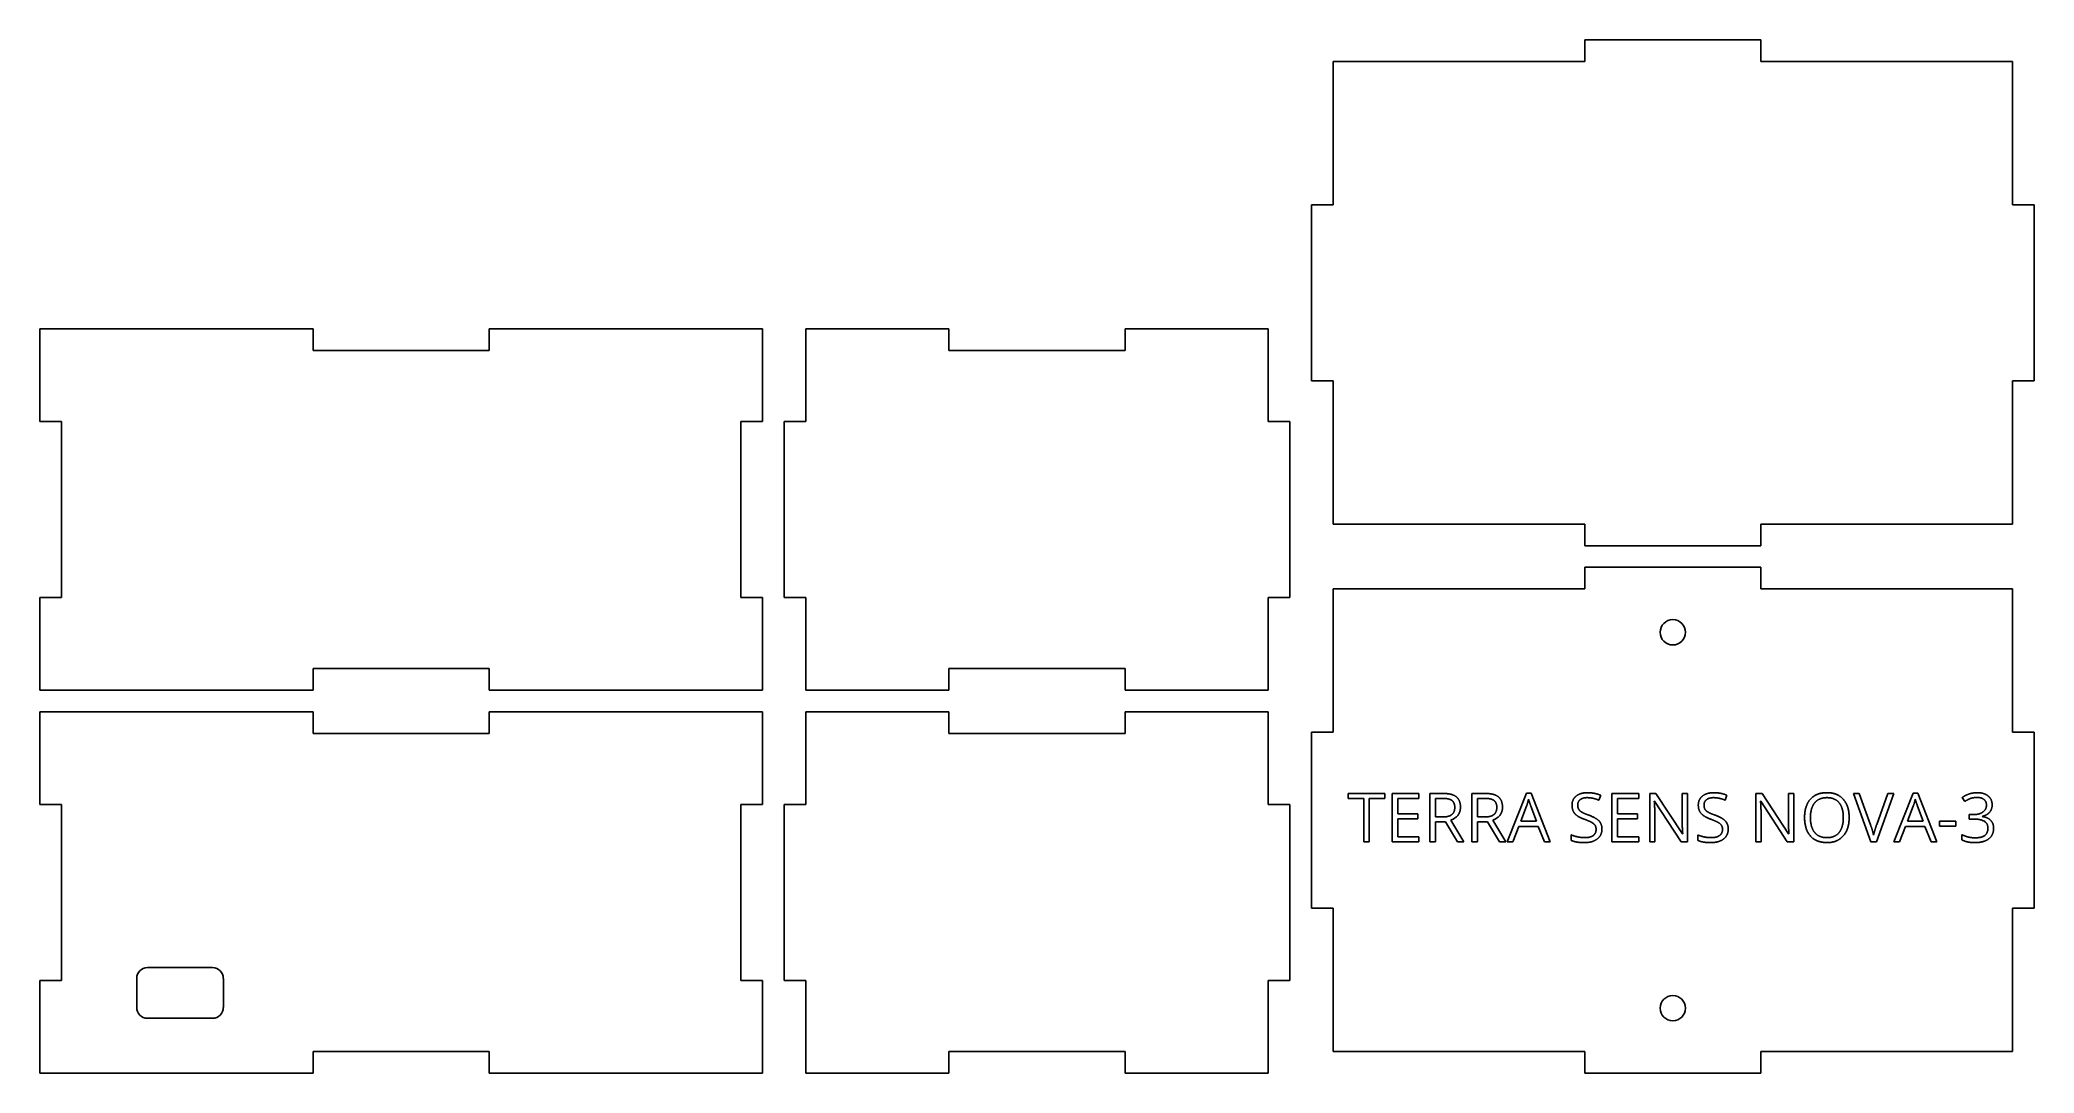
# Model space of a CAD drawing. Extents: x 4.9 to 15.8, y 2.9 to 8.5.
import ezdxf

# ---------------------------------------------------------------- set-up
doc = ezdxf.new("R2010")
doc.units = 0
doc.header["$LTSCALE"] = 0.5
doc.header["$MEASUREMENT"] = 0
doc.layers.add('VISIBLE', color=7, linetype='CONTINUOUS')

msp = doc.modelspace()

# ---------------------------------------------------------------- linework, layer by layer
at = {"layer": 'VISIBLE'}
for p, q in [((13.304, 8.535), (13.304, 8.417)), ((14.264, 8.535), (13.304, 8.535)), ((14.264, 8.417), (14.264, 8.535)), ((13.304, 8.417), (11.934, 8.417)), ((11.934, 8.417), (11.934, 7.637)), ((15.635, 8.417), (14.264, 8.417)), ((15.635, 7.637), (15.635, 8.417)), ((11.816, 7.637), (11.816, 6.677)), ((11.934, 7.637), (11.816, 7.637)), ((15.753, 7.637), (15.635, 7.637)), ((15.753, 6.677), (15.753, 7.637)), ((6.375, 6.96), (4.887, 6.96)), ((4.887, 6.96), (4.887, 6.456)), ((6.375, 6.842), (6.375, 6.96)), ((7.335, 6.96), (7.335, 6.842)), ((8.824, 6.96), (7.335, 6.96)), ((8.824, 6.456), (8.824, 6.96)), ((9.84, 6.96), (9.06, 6.96)), ((9.06, 6.96), (9.06, 6.456)), ((9.84, 6.842), (9.84, 6.96)), ((10.8, 6.96), (10.8, 6.842)), ((11.579, 6.96), (10.8, 6.96)), ((11.579, 6.456), (11.579, 6.96)), ((7.335, 6.842), (6.375, 6.842)), ((10.8, 6.842), (9.84, 6.842)), ((11.816, 6.677), (11.934, 6.677)), ((11.934, 6.677), (11.934, 5.897)), ((15.635, 6.677), (15.753, 6.677)), ((15.635, 5.897), (15.635, 6.677)), ((4.887, 6.456), (5.005, 6.456)), ((5.005, 6.456), (5.005, 5.496)), ((8.705, 6.456), (8.824, 6.456)), ((8.705, 5.496), (8.705, 6.456)), ((8.942, 6.456), (8.942, 5.496)), ((9.06, 6.456), (8.942, 6.456)), ((11.698, 6.456), (11.579, 6.456)), ((11.698, 5.496), (11.698, 6.456)), ((11.934, 5.897), (13.304, 5.897)), ((13.304, 5.897), (13.304, 5.779)), ((14.264, 5.897), (15.635, 5.897)), ((14.264, 5.779), (14.264, 5.897)), ((13.304, 5.779), (14.264, 5.779)), ((13.304, 5.661), (13.304, 5.543)), ((14.264, 5.661), (13.304, 5.661)), ((14.264, 5.543), (14.264, 5.661)), ((11.934, 5.543), (11.934, 4.763)), ((13.304, 5.543), (11.934, 5.543)), ((15.635, 5.543), (14.264, 5.543)), ((15.635, 4.763), (15.635, 5.543)), ((4.887, 5.496), (4.887, 4.992)), ((5.005, 5.496), (4.887, 5.496)), ((8.824, 5.496), (8.705, 5.496)), ((8.824, 4.992), (8.824, 5.496)), ((8.942, 5.496), (9.06, 5.496)), ((9.06, 5.496), (9.06, 4.992)), ((11.579, 5.496), (11.698, 5.496)), ((11.579, 4.992), (11.579, 5.496)), ((6.375, 5.11), (7.335, 5.11)), ((6.375, 4.992), (6.375, 5.11)), ((7.335, 5.11), (7.335, 4.992)), ((9.84, 5.11), (10.8, 5.11)), ((9.84, 4.992), (9.84, 5.11)), ((10.8, 5.11), (10.8, 4.992)), ((4.887, 4.992), (6.375, 4.992)), ((7.335, 4.992), (8.824, 4.992)), ((9.06, 4.992), (9.84, 4.992)), ((10.8, 4.992), (11.579, 4.992)), ((6.375, 4.874), (4.887, 4.874)), ((4.887, 4.874), (4.887, 4.369)), ((6.375, 4.755), (6.375, 4.874)), ((7.335, 4.874), (7.335, 4.755)), ((8.824, 4.874), (7.335, 4.874)), ((8.824, 4.369), (8.824, 4.874)), ((9.84, 4.874), (9.06, 4.874)), ((9.06, 4.874), (9.06, 4.369)), ((9.84, 4.755), (9.84, 4.874)), ((10.8, 4.874), (10.8, 4.755)), ((11.579, 4.874), (10.8, 4.874)), ((11.579, 4.369), (11.579, 4.874)), ((7.335, 4.755), (6.375, 4.755)), ((10.8, 4.755), (9.84, 4.755)), ((11.816, 4.763), (11.816, 3.803)), ((11.934, 4.763), (11.816, 4.763)), ((15.753, 4.763), (15.635, 4.763)), ((15.753, 3.803), (15.753, 4.763)), ((4.887, 4.369), (5.005, 4.369)), ((5.005, 4.369), (5.005, 3.409)), ((8.705, 4.369), (8.824, 4.369)), ((8.705, 3.409), (8.705, 4.369)), ((9.06, 4.369), (8.942, 4.369)), ((8.942, 4.369), (8.942, 3.409)), ((11.698, 4.369), (11.579, 4.369)), ((11.698, 3.409), (11.698, 4.369)), ((12.016, 4.429), (12.214, 4.429)), ((12.016, 4.402), (12.016, 4.429)), ((12.1, 4.402), (12.016, 4.402)), ((12.1, 4.165), (12.1, 4.402)), ((12.214, 4.402), (12.13, 4.402)), ((12.13, 4.402), (12.13, 4.165)), ((12.214, 4.429), (12.214, 4.402)), ((12.254, 4.429), (12.401, 4.429)), ((12.254, 4.165), (12.254, 4.429)), ((12.285, 4.402), (12.285, 4.317)), ((12.401, 4.402), (12.285, 4.402)), ((12.401, 4.429), (12.401, 4.402)), ((12.46, 4.429), (12.532, 4.429)), ((12.46, 4.165), (12.46, 4.429)), ((12.531, 4.402), (12.491, 4.402)), ((12.491, 4.402), (12.491, 4.301)), ((12.689, 4.429), (12.761, 4.429)), ((12.689, 4.165), (12.689, 4.429)), ((12.759, 4.402), (12.719, 4.402)), ((12.719, 4.402), (12.719, 4.301)), ((12.881, 4.165), (12.986, 4.43)), ((12.987, 4.359), (12.956, 4.277)), ((12.986, 4.43), (13.012, 4.43)), ((13.041, 4.277), (13.011, 4.359)), ((13.012, 4.43), (13.116, 4.165)), ((13.391, 4.419), (13.381, 4.392)), ((13.452, 4.429), (13.599, 4.429)), ((13.452, 4.165), (13.452, 4.429)), ((13.482, 4.402), (13.482, 4.317)), ((13.599, 4.402), (13.482, 4.402)), ((13.599, 4.429), (13.599, 4.402)), ((13.658, 4.429), (13.692, 4.429)), ((13.658, 4.165), (13.658, 4.429)), ((13.685, 4.387), (13.683, 4.387)), ((13.829, 4.165), (13.685, 4.387)), ((13.692, 4.429), (13.837, 4.208)), ((13.835, 4.429), (13.864, 4.429)), ((13.835, 4.278), (13.835, 4.429)), ((13.864, 4.429), (13.864, 4.165)), ((14.079, 4.419), (14.07, 4.392)), ((14.236, 4.429), (14.271, 4.429)), ((14.236, 4.165), (14.236, 4.429)), ((14.263, 4.387), (14.262, 4.387)), ((14.408, 4.165), (14.263, 4.387)), ((14.271, 4.429), (14.415, 4.208)), ((14.414, 4.429), (14.443, 4.429)), ((14.414, 4.278), (14.414, 4.429)), ((14.443, 4.429), (14.443, 4.165)), ((14.768, 4.429), (14.8, 4.429)), ((14.863, 4.165), (14.768, 4.429)), ((14.8, 4.429), (14.861, 4.258)), ((14.988, 4.429), (14.893, 4.165)), ((14.895, 4.259), (14.955, 4.429)), ((14.955, 4.429), (14.988, 4.429)), ((14.988, 4.165), (15.093, 4.43)), ((15.094, 4.359), (15.063, 4.277)), ((15.093, 4.43), (15.119, 4.43)), ((15.148, 4.277), (15.118, 4.359)), ((15.119, 4.43), (15.223, 4.165)), ((15.375, 4.385), (15.36, 4.406)), ((12.285, 4.317), (12.394, 4.317)), ((12.285, 4.29), (12.285, 4.192)), ((12.394, 4.29), (12.285, 4.29)), ((12.394, 4.317), (12.394, 4.29)), ((12.491, 4.301), (12.533, 4.301)), ((12.491, 4.275), (12.491, 4.165)), ((12.546, 4.275), (12.491, 4.275)), ((12.61, 4.165), (12.546, 4.275)), ((12.574, 4.284), (12.646, 4.165)), ((12.719, 4.301), (12.762, 4.301)), ((12.719, 4.275), (12.719, 4.165)), ((12.775, 4.275), (12.719, 4.275)), ((12.839, 4.165), (12.775, 4.275)), ((12.803, 4.284), (12.875, 4.165)), ((12.945, 4.249), (12.912, 4.165)), ((13.051, 4.249), (12.945, 4.249)), ((12.956, 4.277), (13.041, 4.277)), ((13.084, 4.165), (13.051, 4.249)), ((13.482, 4.317), (13.592, 4.317)), ((13.482, 4.29), (13.482, 4.192)), ((13.592, 4.29), (13.482, 4.29)), ((13.592, 4.317), (13.592, 4.29)), ((13.686, 4.315), (13.686, 4.165)), ((14.265, 4.315), (14.265, 4.165)), ((15.052, 4.249), (15.019, 4.165)), ((15.158, 4.249), (15.052, 4.249)), ((15.063, 4.277), (15.148, 4.277)), ((15.191, 4.165), (15.158, 4.249)), ((15.238, 4.278), (15.327, 4.278)), ((15.238, 4.25), (15.238, 4.278)), ((15.327, 4.25), (15.238, 4.25)), ((15.327, 4.278), (15.327, 4.25)), ((15.399, 4.314), (15.426, 4.314)), ((15.399, 4.289), (15.399, 4.314)), ((15.425, 4.289), (15.399, 4.289)), ((15.469, 4.304), (15.469, 4.303)), ((12.13, 4.165), (12.1, 4.165)), ((12.401, 4.165), (12.254, 4.165)), ((12.285, 4.192), (12.401, 4.192)), ((12.401, 4.192), (12.401, 4.165)), ((12.491, 4.165), (12.46, 4.165)), ((12.646, 4.165), (12.61, 4.165)), ((12.719, 4.165), (12.689, 4.165)), ((12.875, 4.165), (12.839, 4.165)), ((12.912, 4.165), (12.881, 4.165)), ((13.116, 4.165), (13.084, 4.165)), ((13.231, 4.173), (13.231, 4.203)), ((13.599, 4.165), (13.452, 4.165)), ((13.482, 4.192), (13.599, 4.192)), ((13.599, 4.192), (13.599, 4.165)), ((13.686, 4.165), (13.658, 4.165)), ((13.864, 4.165), (13.829, 4.165)), ((13.837, 4.208), (13.838, 4.208)), ((13.92, 4.173), (13.92, 4.203)), ((14.265, 4.165), (14.236, 4.165)), ((14.443, 4.165), (14.408, 4.165)), ((14.415, 4.208), (14.417, 4.208)), ((14.893, 4.165), (14.863, 4.165)), ((15.019, 4.165), (14.988, 4.165)), ((15.223, 4.165), (15.191, 4.165)), ((15.359, 4.176), (15.359, 4.204)), ((11.816, 3.803), (11.934, 3.803)), ((11.934, 3.803), (11.934, 3.023)), ((15.635, 3.803), (15.753, 3.803)), ((15.635, 3.023), (15.635, 3.803)), ((5.473, 3.48), (5.827, 3.48)), ((4.887, 3.409), (4.887, 2.905)), ((5.005, 3.409), (4.887, 3.409)), ((5.414, 3.263), (5.414, 3.421)), ((5.887, 3.263), (5.887, 3.421)), ((8.824, 3.409), (8.705, 3.409)), ((8.824, 2.905), (8.824, 3.409)), ((8.942, 3.409), (9.06, 3.409)), ((9.06, 3.409), (9.06, 2.905)), ((11.579, 3.409), (11.698, 3.409)), ((11.579, 2.905), (11.579, 3.409)), ((5.473, 3.204), (5.827, 3.204)), ((6.375, 3.023), (7.335, 3.023)), ((6.375, 2.905), (6.375, 3.023)), ((7.335, 3.023), (7.335, 2.905)), ((9.84, 3.023), (10.8, 3.023)), ((9.84, 2.905), (9.84, 3.023)), ((10.8, 3.023), (10.8, 2.905)), ((11.934, 3.023), (13.304, 3.023)), ((13.304, 3.023), (13.304, 2.905)), ((14.264, 3.023), (15.635, 3.023)), ((14.264, 2.905), (14.264, 3.023)), ((4.887, 2.905), (6.375, 2.905)), ((7.335, 2.905), (8.824, 2.905)), ((9.06, 2.905), (9.84, 2.905)), ((10.8, 2.905), (11.579, 2.905)), ((13.304, 2.905), (14.264, 2.905))]:
    msp.add_line(p, q, dxfattribs=at)
for centre in [(13.784, 5.307), (13.784, 3.259)]:
    msp.add_circle(centre, 0.0689, dxfattribs=at)
for centre, start, end in [((5.473, 3.421), 90, 180), ((5.827, 3.421), 0, 90), ((5.473, 3.263), 180, 270), ((5.827, 3.263), 270, 0)]:
    msp.add_arc(centre, 0.0591, start, end, dxfattribs=at)
for points in [[(12.58, 4.391), (12.565, 4.402), (12.531, 4.402)], [(12.532, 4.429), (12.581, 4.429), (12.604, 4.411)], [(12.627, 4.355), (12.627, 4.302), (12.574, 4.284)], [(12.596, 4.353), (12.596, 4.379), (12.58, 4.391)], [(12.58, 4.314), (12.596, 4.327), (12.596, 4.353)], [(12.604, 4.411), (12.627, 4.392), (12.627, 4.355)], [(12.809, 4.391), (12.794, 4.402), (12.759, 4.402)], [(12.761, 4.429), (12.81, 4.429), (12.833, 4.411)], [(12.856, 4.355), (12.856, 4.302), (12.803, 4.284)], [(12.825, 4.353), (12.825, 4.379), (12.809, 4.391)], [(12.809, 4.314), (12.825, 4.327), (12.825, 4.353)], [(12.833, 4.411), (12.856, 4.392), (12.856, 4.355)], [(12.998, 4.397), (12.994, 4.379), (12.987, 4.359)], [(13.011, 4.359), (13.005, 4.374), (12.998, 4.397)], [(13.235, 4.366), (13.235, 4.397), (13.258, 4.415)], [(13.25, 4.319), (13.235, 4.337), (13.235, 4.366)], [(13.258, 4.415), (13.281, 4.433), (13.318, 4.433)], [(13.279, 4.395), (13.266, 4.385), (13.266, 4.366)], [(13.266, 4.366), (13.266, 4.352), (13.271, 4.343)], [(13.318, 4.406), (13.293, 4.406), (13.279, 4.395)], [(13.318, 4.433), (13.358, 4.433), (13.391, 4.419)], [(13.381, 4.392), (13.349, 4.406), (13.318, 4.406)], [(13.683, 4.387), (13.686, 4.348), (13.686, 4.315)], [(13.923, 4.366), (13.923, 4.397), (13.946, 4.415)], [(13.939, 4.319), (13.923, 4.337), (13.923, 4.366)], [(13.946, 4.415), (13.969, 4.433), (14.007, 4.433)], [(13.968, 4.395), (13.954, 4.385), (13.954, 4.366)], [(13.954, 4.366), (13.954, 4.352), (13.959, 4.343)], [(14.006, 4.406), (13.982, 4.406), (13.968, 4.395)], [(14.07, 4.392), (14.037, 4.406), (14.006, 4.406)], [(14.007, 4.433), (14.046, 4.433), (14.079, 4.419)], [(14.262, 4.387), (14.265, 4.348), (14.265, 4.315)], [(14.502, 4.298), (14.502, 4.362), (14.534, 4.398)], [(14.534, 4.398), (14.566, 4.433), (14.624, 4.433)], [(14.557, 4.378), (14.534, 4.35), (14.534, 4.297)], [(14.624, 4.406), (14.58, 4.406), (14.557, 4.378)], [(14.624, 4.433), (14.681, 4.433), (14.713, 4.397)], [(14.69, 4.378), (14.668, 4.406), (14.624, 4.406)], [(14.713, 4.297), (14.713, 4.351), (14.69, 4.378)], [(14.713, 4.397), (14.745, 4.361), (14.745, 4.297)], [(15.105, 4.397), (15.101, 4.379), (15.094, 4.359)], [(15.118, 4.359), (15.112, 4.374), (15.105, 4.397)], [(15.36, 4.406), (15.376, 4.418), (15.398, 4.426)], [(15.41, 4.403), (15.395, 4.398), (15.375, 4.385)], [(15.398, 4.426), (15.419, 4.433), (15.443, 4.433)], [(15.443, 4.407), (15.426, 4.407), (15.41, 4.403)], [(15.443, 4.433), (15.481, 4.433), (15.502, 4.415)], [(15.479, 4.396), (15.466, 4.407), (15.443, 4.407)], [(15.474, 4.328), (15.493, 4.342), (15.493, 4.366)], [(15.493, 4.366), (15.493, 4.385), (15.479, 4.396)], [(15.502, 4.415), (15.524, 4.398), (15.524, 4.367)], [(15.524, 4.367), (15.524, 4.342), (15.51, 4.326)], [(12.533, 4.301), (12.565, 4.301), (12.58, 4.314)], [(12.762, 4.301), (12.794, 4.301), (12.809, 4.314)], [(13.303, 4.288), (13.266, 4.301), (13.25, 4.319)], [(13.271, 4.343), (13.276, 4.335), (13.288, 4.327)], [(13.288, 4.327), (13.3, 4.32), (13.325, 4.311)], [(13.342, 4.271), (13.33, 4.278), (13.303, 4.288)], [(13.325, 4.311), (13.366, 4.296), (13.382, 4.279)], [(13.361, 4.255), (13.355, 4.264), (13.342, 4.271)], [(13.366, 4.232), (13.366, 4.246), (13.361, 4.255)], [(13.382, 4.279), (13.398, 4.262), (13.398, 4.235)], [(13.836, 4.24), (13.835, 4.266), (13.835, 4.278)], [(13.838, 4.208), (13.838, 4.213), (13.836, 4.24)], [(13.992, 4.288), (13.955, 4.301), (13.939, 4.319)], [(13.959, 4.343), (13.964, 4.335), (13.976, 4.327)], [(13.976, 4.327), (13.988, 4.32), (14.013, 4.311)], [(14.031, 4.271), (14.018, 4.278), (13.992, 4.288)], [(14.013, 4.311), (14.055, 4.296), (14.07, 4.279)], [(14.049, 4.255), (14.044, 4.264), (14.031, 4.271)], [(14.055, 4.232), (14.055, 4.246), (14.049, 4.255)], [(14.07, 4.279), (14.086, 4.262), (14.086, 4.235)], [(14.415, 4.24), (14.414, 4.266), (14.414, 4.278)], [(14.417, 4.208), (14.416, 4.213), (14.415, 4.24)], [(14.534, 4.197), (14.502, 4.233), (14.502, 4.298)], [(14.534, 4.297), (14.534, 4.244), (14.557, 4.216)], [(14.69, 4.216), (14.713, 4.244), (14.713, 4.297)], [(14.745, 4.297), (14.745, 4.234), (14.713, 4.198)], [(14.861, 4.258), (14.872, 4.229), (14.878, 4.201)], [(14.878, 4.201), (14.884, 4.23), (14.895, 4.259)], [(15.501, 4.24), (15.501, 4.289), (15.425, 4.289)], [(15.426, 4.314), (15.456, 4.314), (15.474, 4.328)], [(15.432, 4.187), (15.501, 4.187), (15.501, 4.24)], [(15.51, 4.326), (15.495, 4.31), (15.469, 4.304)], [(15.469, 4.303), (15.501, 4.299), (15.516, 4.282)], [(15.532, 4.24), (15.532, 4.202), (15.506, 4.182)], [(15.516, 4.282), (15.532, 4.266), (15.532, 4.24)], [(13.231, 4.203), (13.247, 4.196), (13.267, 4.192)], [(13.303, 4.161), (13.256, 4.161), (13.231, 4.173)], [(13.267, 4.192), (13.286, 4.188), (13.305, 4.188)], [(13.372, 4.181), (13.347, 4.161), (13.303, 4.161)], [(13.305, 4.188), (13.335, 4.188), (13.351, 4.2)], [(13.351, 4.2), (13.366, 4.212), (13.366, 4.232)], [(13.398, 4.235), (13.398, 4.2), (13.372, 4.181)], [(13.92, 4.203), (13.936, 4.196), (13.955, 4.192)], [(13.992, 4.161), (13.945, 4.161), (13.92, 4.173)], [(13.955, 4.192), (13.974, 4.188), (13.993, 4.188)], [(14.061, 4.181), (14.035, 4.161), (13.992, 4.161)], [(13.993, 4.188), (14.024, 4.188), (14.039, 4.2)], [(14.039, 4.2), (14.055, 4.212), (14.055, 4.232)], [(14.086, 4.235), (14.086, 4.2), (14.061, 4.181)], [(14.624, 4.161), (14.565, 4.161), (14.534, 4.197)], [(14.557, 4.216), (14.58, 4.188), (14.624, 4.188)], [(14.624, 4.188), (14.668, 4.188), (14.69, 4.216)], [(14.713, 4.198), (14.681, 4.161), (14.624, 4.161)], [(15.359, 4.204), (15.376, 4.196), (15.395, 4.191)], [(15.393, 4.164), (15.375, 4.168), (15.359, 4.176)], [(15.431, 4.161), (15.41, 4.161), (15.393, 4.164)], [(15.395, 4.191), (15.415, 4.187), (15.432, 4.187)], [(15.506, 4.182), (15.479, 4.161), (15.431, 4.161)]]:
    msp.add_open_spline(points, degree=2, dxfattribs=at)

doc.saveas('drawing.dxf')
